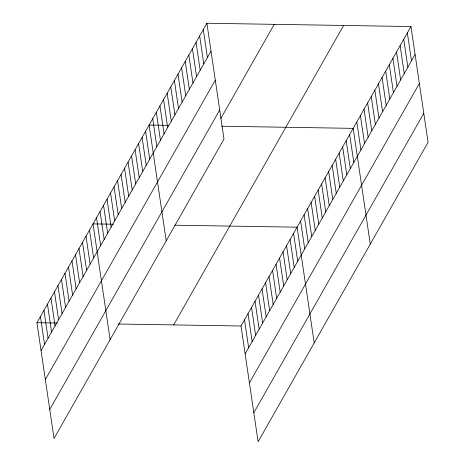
<?xml version="1.0" encoding="UTF-8"?>
<svg xmlns="http://www.w3.org/2000/svg" width="465" height="465" viewBox="0 0 465 465"><rect width="100%" height="100%" fill="white"/><g stroke="black" fill="none" stroke-linecap="round" stroke-linejoin="round"><path stroke-width="0.7" d="M206.896 23.25L223.991 139.006L54.033 438.454L36.938 322.698L206.896 23.25L410.967 26.546L428.062 142.302L258.104 441.75L241.01 325.994L410.967 26.546M41.06 350.604L211.017 51.156M45.338 379.597L215.295 80.149M49.749 409.462L219.707 110.013M220.724 118.633L274.24 24.337M173.666 324.907L343.623 25.459M245.131 353.9L415.088 54.457M249.414 382.893L419.372 83.444M253.826 412.763L423.784 113.315M168.754 125.381L149.108 125.062L166.203 240.818M221.514 126.23L353.185 128.357L370.274 244.113M113.367 224.211L93.023 223.88L110.118 339.636M174.823 225.2L297.1 227.176L314.189 342.932M36.938 322.698L57.282 323.024M118.017 324.006L241.01 325.994M407.357 32.91L411.478 60.816M403.748 39.275L407.869 67.181M400.132 45.64L404.254 73.546M396.523 51.999L400.644 79.91M392.913 58.363L397.034 86.269M389.298 64.728L393.419 92.634M385.688 71.093L389.81 98.999M382.079 77.452L386.2 105.363M378.464 83.816L382.585 111.722M374.854 90.181L378.975 118.087M371.239 96.546L375.36 124.451M367.629 102.904L371.75 130.816M364.019 109.269L368.141 137.175M360.404 115.634L364.525 143.54M356.795 121.999L360.916 149.904M349.68 134.536L353.801 162.442M346.175 140.715L350.296 168.621M342.67 146.888L346.791 174.794M339.159 153.066L343.28 180.972M335.654 159.239L339.776 187.145M332.15 165.418L336.271 193.324M328.645 171.591L332.766 199.502M325.14 177.769L329.261 205.675M321.635 183.942L325.756 211.854M318.13 190.121L322.251 218.027M314.625 196.3L318.746 224.206M311.12 202.473L315.241 230.378M307.615 208.651L311.736 236.557M304.11 214.824L308.231 242.73M300.605 221.003L304.726 248.909M293.589 233.354L297.71 261.26M290.084 239.527L294.206 267.439M286.58 245.706L290.701 273.612M283.075 251.885L287.196 279.791M279.57 258.058L283.691 285.963M276.065 264.236L280.186 292.142M272.56 270.409L276.681 298.315M269.055 276.588L273.176 304.494M265.55 282.761L269.671 310.672M262.045 288.939L266.166 316.845M258.54 295.112L262.661 323.024M255.035 301.291L259.156 329.197M251.53 307.47L255.651 335.375M248.025 313.643L252.146 341.548M203.286 29.615L207.407 57.52M244.514 319.821L248.636 347.727M199.671 35.979L203.792 63.885M196.061 42.338L200.183 70.25M192.446 48.703L196.567 76.609M188.837 55.068L192.958 82.973M185.227 61.432L189.348 89.338M181.612 67.791L185.733 95.703M178.002 74.156L182.123 102.062M174.392 80.521L178.514 108.426M170.777 86.885L174.898 114.791M167.168 93.244L171.289 121.156M163.558 99.609L167.679 127.515M159.943 105.974L164.064 133.879M156.333 112.338L160.454 140.244M152.723 118.697L156.845 146.609M145.603 131.24L149.724 159.146M142.098 137.413L146.219 165.319M138.593 143.592L142.714 171.498M135.088 149.765L139.209 177.677M131.583 155.944L135.704 183.849M128.078 162.116L132.2 190.028M124.574 168.295L128.695 196.201M121.069 174.474L125.19 202.38M117.564 180.647L121.685 208.553M114.059 186.825L118.18 214.731M110.548 192.998L114.669 220.904M107.043 199.177L111.164 227.083M103.538 205.35L107.659 233.261M100.033 211.529L104.154 239.434M96.528 217.701L100.649 245.613M89.518 230.059L93.639 257.965M86.013 236.232L90.134 264.137M82.508 242.41L86.63 270.316M79.004 248.583L83.125 276.489M75.499 254.762L79.62 282.668M71.994 260.935L76.115 288.846M68.489 267.113L72.61 295.019M64.984 273.286L69.105 301.198M61.473 279.465L65.594 307.371M57.968 285.638L62.089 313.55M54.463 291.817L58.584 319.722M50.958 297.995L55.079 325.901M47.453 304.168L51.574 332.074M43.948 310.347L48.069 338.253M40.443 316.52L44.564 344.431"/></g></svg>
